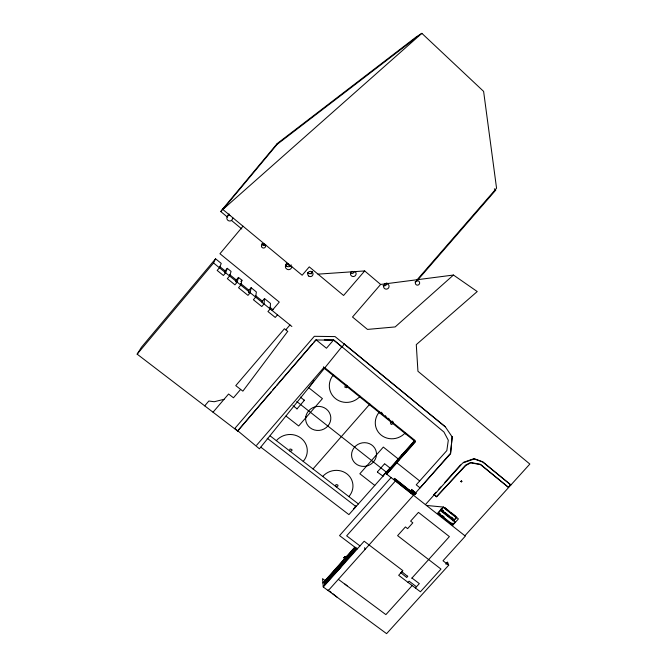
<?xml version="1.0" encoding="UTF-8"?>
<svg xmlns="http://www.w3.org/2000/svg" width="667" height="667" viewBox="0 0 667 667"><rect width="100%" height="100%" fill="white"/><g stroke="black" fill="none" stroke-linecap="round" stroke-linejoin="round"><path stroke-width="1" d="M345.298 557.078L346.798 556.495L347.048 556.987L346.348 557.062L345.948 559.238L344.039 557.804L345.114 557.737L346.24 558.579L345.773 559.413L344.322 558.321L347.115 556.837L346.632 556.37L345.298 557.078C344.505 560.047 347.624 557.145 347.065 557.203L345.389 559.279L344.039 557.804L344.839 556.987C347.04 555.611 346.89 559.521 345.389 559.279M291.729 266.6L291.721 266.992A3.185 3.143 13.5 0 1 287.327 269.418L286.026 268.409A3.185 3.143 13.5 0 1 287.377 263.607L287.944 263.465M414.382 492.196L414.582 492.713M296.698 408.796L297.14 408.863L292.98 405.736M277.48 314.832L275.254 317.442L267.951 311.531L270.185 308.913L270.477 303.418L264.507 298.566L264.024 303.919L261.789 306.545L253.402 299.758L255.636 297.123L256.37 291.954L251.117 287.694L248.949 290.253L248.466 292.813M262.156 302.926L262.339 301.117L264.507 298.566M346.348 557.062L346.39 558.387L345.623 557.812L347.04 556.628L345.047 558.863M450.533 453.768L452.184 436.902L450.533 453.768L328.231 590.654L328.156 589.895M414.791 492.621L415.666 493.455M461.581 481.174C461.464 482.716 460.405 480.515 461.897 481.324L461.622 481.599M251.117 287.694L250.225 292.738L247.991 295.381L238.536 287.727L240.779 285.076L241.954 280.248L238.469 277.414L237.185 282.166L234.942 284.826L227.33 278.656L229.573 275.996L231.09 271.419L227.289 268.334L225.654 272.811L223.403 275.488L217.175 270.443L219.426 267.767L221.252 263.423L215.558 258.796L141.412 347.29L137.152 354.152L237.61 431.024L271.402 391.512M464.907 535.751L529.848 464.057L417.942 371.269L416.283 344.639L477.23 291.546L453.452 275.037L380.624 284.442L364.682 270.935L343.58 295.481L309.263 266.875L302.143 275.238L222.853 209.488L277.122 144.372L277.247 143.53L416.116 37.01L421.869 33.35L483.608 91.387L496.556 188.219L417.15 279.723M344.039 557.804L345.831 556.853L346.615 557.437L346.34 558.146L346.265 556.962L346.965 556.62M413.815 491.988L413.365 491.246L414.666 492.621M408.279 489.945L413.415 493.83L407.912 489.962L408.146 490.645M346.615 557.437L345.831 556.853L346.557 557.695L347.123 556.695L346.632 556.37L344.856 557.237M235.759 281.924L236.301 279.998L238.469 277.414M413.523 494.555L407.27 489.453L413.682 495.006L407.379 490.037M389.903 467.917L384.826 463.898M224.429 272.745L225.113 270.919L227.289 268.334M414.399 493.863L411.856 490.687L412.139 489.978M137.152 354.152L213.548 262.998L215.558 258.796M345.948 559.238L346.265 556.962L345.072 559.046M346.273 557.487L347.065 557.203L346.632 556.37L344.839 557.02L346.115 556.853L345.589 557.545L346.265 556.962L345.89 557.27L346.406 557.729M304.227 400.075L304.486 400.425L300.35 397.082M227.472 217.117L220.81 211.597L221.986 209.847L277.247 143.53M377.48 472.194L382.95 476.071L382.841 476.613L382.474 476.121L389.928 468.209M310.088 386.076L314.19 380.198M351.201 271.861L350.8 272.419A2.826 2.793 -25.5 0 0 351.726 276.08A2.826 2.793 -25.5 0 0 355.494 275.446A2.826 2.793 -25.5 0 0 355.219 271.669L355.111 271.594M324.279 339.845L333.608 339.97L341.871 346.723L259.421 448.808L237.652 430.707M220.81 211.597L224.029 207.737L222.853 209.488L421.869 33.35L277.122 144.372M243.013 226.205L219.952 253.727L279.281 302.084L272.128 310.488M240.87 281.532L241.954 280.248M204.719 405.853L208.838 401.017L214.215 401.734L224.062 399.316M213.031 412.214L228.589 394.014L233.467 397.79L240.637 389.42M285.793 329.832L289.97 324.954M297.132 408.754L304.26 400.442M272.753 389.945L275.454 386.81M276.805 385.243L312.74 343.497M314.04 341.996L315.983 339.736L326.463 348.241L333.608 339.97L341.938 346.948L344.339 344.18M237.61 431.024L316.025 339.953L333.658 340.187M380.624 284.442L352.51 317.008L367.475 329.415L395.172 326.922L453.452 275.037M256.628 445.222L323.737 367.675M417.842 279.89L495.756 190.112L494.355 188.836M313.015 468.943L369.86 404.06L370.285 405.386M324.345 367.375L414.816 440.295L348.908 514.616L260.83 447.182M327.497 582.333L322.52 578.656L323.295 587.018L386.593 633.65L448.716 565.182L443.005 560.772L465.349 536.101L386.718 474.145L415.441 441.771L414.816 440.295M391.07 477.572L339.545 535.593L357.237 548.983M413.165 494.105L412.998 493.663M393.647 479.423L394.572 478.389L415.141 494.614M377.414 471.877L384.484 463.89M322.92 582.966L344.839 558.387M323.228 586.268L357.153 548.241M323.295 587.018L364.165 541.22L402.851 570.652L398.674 575.296L420.41 591.779L440.979 569.084L397.599 535.643L405.411 526.938L407.612 528.648L412.831 522.836L410.622 521.119L418.459 512.373L449.391 536.61L411.772 578.239M413.865 492.421L414.874 493.722L413.99 492.763M414.432 492.73L414.39 492.838M415.091 492.98C416.125 492.971 414.607 493.255 415.699 492.955M419.927 488.019L450.367 453.443M414.607 493.513L415.291 493.822M415.141 493.93L414.699 492.946M436.493 496.79L465.616 465.132L470.56 462.506L480.382 464.299L508.621 487.502L480.573 464.632L470.752 462.84L465.799 465.466L436.493 496.79L433.967 494.539L436.01 492.263M438.736 489.228L440.77 486.952M444.856 482.391L460.513 464.924M425.404 504.627L462.731 462.981L474.22 458.971L482.866 462.081L510.897 484.984L482.666 461.756L474.037 458.638L463.507 462.314M443.488 507.087L437.81 513.407L452.76 525.196L458.429 518.909L443.488 507.087L426.438 505.444M452.71 520.794L453.96 519.41M454.619 519.518L456.787 517.117M456.345 517.717L443.088 507.22L440.912 509.638L454.177 520.118L456.345 517.717L455.844 516.583L444.956 507.962M454.961 522.086L440.203 510.43L438.002 512.881L452.76 524.52L454.961 522.086L454.46 520.944L440.562 509.963M400.667 572.611L406.778 577.547L407.645 576.105M408.029 582.391L409.113 581.182L416.475 586.768M412.189 585.543L385.885 614.624L338.352 579.323M415.391 587.969L419.326 583.625L411.964 578.022M508.396 487.143L510.672 484.634M445.714 564.049L447.524 562.056L448.716 565.182M337.285 570.944L340.845 567.242M346.957 556.561L344.756 558.804M345.881 557.212L346.298 557.537L345.481 556.92L346.265 556.962M345.406 556.978L346.04 556.828M460.914 481.549L461.897 481.324M415.741 493.363L415.057 492.813M385.743 283.783L385.426 283.85A2.768 2.71 -35.1 0 0 384.175 288.169A2.768 2.71 -35.1 0 0 388.669 287.785A2.768 2.71 -35.1 0 0 386.843 283.725L386.326 283.708M415.024 281.974L415.483 281.874A2.193 2.143 -42.9 0 0 416.925 280.215M384.692 283.558L386.752 283.292M336.26 486.868L337.977 485.993L337.894 485.017L336.051 484.517L335.459 486.26M290.245 451.384L291.988 450.492L291.896 449.491L290.012 448.966L289.428 450.75M392.104 421.994L390.37 422.878L391.229 424.512L392.963 423.628L392.296 421.052M346.481 385.218L345.414 385.326L344.806 387.143L346.682 387.694L347.29 385.876M317.992 274.145L364.682 270.935M351.767 271.669L352.585 271.619L351.993 271.369M229.898 215.324L229.398 215.299A2.901 2.826 35.5 0 0 226.838 218.367A2.901 2.826 35.5 0 0 229.998 220.994A2.901 2.826 35.5 0 0 232.566 217.926L232.45 217.442M307.954 273.52L311.864 273.737M344.556 557.612L344.03 557.562L344.956 558.254M411.856 490.687L414.732 492.029L411.389 489.386L413.482 495.231M414.899 493.238L415.024 493.622M414.741 493.363L415.249 493.538M411.998 490.337L414.732 492.029M414.882 493.363L414.682 493.422M344.839 556.987L346.331 558.104M359.972 545.923L346.648 535.834L395.406 480.99L394.572 478.389M407.745 576.471L401.634 571.536M236.935 430.157L234.776 428.506L314.324 336.31L335.067 336.593L445.239 426.763L343.847 343.605M270.177 435.901L358.379 503.935M267.209 438.244L356.003 506.612L355.819 505.669M286.01 416.075L298.674 425.971L322.436 398.624L308.287 387.369M374.787 485.434L359.846 473.762L383.325 447.073L398.257 458.963L398.808 460.513M441.229 509.138L443.563 510.989M451.342 517.133L452.901 518.367M440.72 509.146L443.046 510.989M444.597 512.214L449.25 515.891M450.8 517.117L452.351 518.342M440.387 509.613L452.826 519.435M414.432 491.887L416.008 493.13M415.891 493.255L415.95 493.647M414.007 492.579L414.199 493.096M439.186 513.048L440.82 514.34M442.454 515.624L444.089 516.917M296.773 401.534L386.468 472.261L386.96 473.87M413.273 493.505L411.939 492.446L412.74 494.264M413.415 493.83L408.371 489.845L408.838 491.187M412.906 493.763L408.179 490.037L408.487 490.912M419.793 487.66L416.233 484.834L446.84 450.584L448.299 440.245L443.947 432.033L341.871 346.723M444.872 507.687L448.841 510.83M451.226 512.715L455.194 515.858M419.701 480.949L396.565 462.581L402.718 453.935L403.285 455.469M433.967 494.539L436.343 496.423M415.441 441.771L323.787 367.926L323.578 366.758M219.827 266.633L225.113 270.919M229.648 274.604L236.301 279.998M240.545 283.442L248.949 290.253M255.678 295.714L262.339 301.117M269.885 307.237L273.036 309.796M213.548 262.998L291.879 326.505M344.922 584.042L347.148 585.859M329.631 591.104L331.115 592.313M332.6 593.522L337.043 597.14M262.881 243.738L265.291 245.731M286.135 263.015L290.145 266.341M231.357 220.335L241.787 228.973M285.509 264.807A3.127 3.077 14.8 0 0 285.91 265.508L286.91 266.341M412.915 492.521L415.149 494.53M413.782 493.088L415.174 494.372M412.098 492.471L412.948 494.43M285.91 265.508L287.185 266.5A3.127 3.077 14.8 0 0 291.271 264.891M412.181 491.612L413.64 493.43M445.081 426.463L452.359 437.21M415.291 493.588L415.491 494.055M345.531 558.429L345.881 558.954M414.115 491.963L414.299 492.488M453.677 518.984L454.177 520.118M452.268 523.37L452.76 524.52M451.784 522.936L452.76 525.196M413.882 441.346L414.499 442.821M412.948 442.396L413.565 443.88M412.014 443.447L412.631 444.939M411.08 444.497L411.689 445.99M405.961 434.134L405.386 432.7A17.309 16.417 -21.8 0 1 381.14 435.084A17.309 16.417 -21.8 0 1 379.506 411.839L379.973 413.19M410.155 445.548L410.755 447.048M409.221 446.598L409.821 448.099M408.296 447.649L408.888 449.149M407.362 448.699L407.954 450.208M406.428 449.75L407.02 451.259M405.503 450.792L406.086 452.309M404.569 451.842L405.152 453.368M446.615 563.056L447.215 564.624M392.98 421.677L393.538 423.145M403.643 452.893L404.219 454.419M388.719 418.242L389.253 419.701M401.784 454.986L402.351 456.52M400.859 456.036L401.417 457.57M385.518 415.658L386.035 417.1M412.923 493.23L413.323 493.805M399.933 457.078L400.483 458.629M411.481 491.721L412.439 494.414M398.999 458.129L399.55 459.68M411.08 491.887L411.606 493.372M410.438 490.904L411.389 493.588M382.308 413.073L382.808 414.507M409.396 490.087L410.338 492.763M398.074 459.171L398.616 460.73M409.038 490.212L409.588 491.779M408.354 489.261L409.296 491.938M381.224 412.198L381.732 413.632M407.32 488.444L408.246 491.104M397.148 460.213L397.69 461.781M407.27 489.453L407.504 490.137M406.27 487.619L407.195 490.278M405.228 486.802L406.145 489.453M396.223 461.264L396.757 462.823M404.185 485.976L405.094 488.628M395.289 462.306L395.823 463.873M403.143 485.151L404.044 487.794M402.101 484.325L402.985 486.968M394.364 463.357L394.897 464.924M401.05 483.5L401.934 486.135M400.008 482.675L400.884 485.309M393.438 464.399L393.964 465.975M398.958 481.849L399.825 484.475M397.907 481.024L398.774 483.642M392.513 465.441L393.03 467.025M396.857 480.198L397.715 482.808M391.587 466.483L392.104 468.076M395.714 479.298L396.565 481.899M390.662 467.525L391.17 469.118M389.736 468.576L390.245 470.168M388.811 469.618L389.311 471.219M387.886 470.66L388.386 472.261M386.96 471.702L387.46 473.312M386.226 472.528L386.718 474.145M360.53 397.532L360.155 396.24A17.584 16.883 -15.7 0 1 335.451 398.574A17.584 16.883 -15.7 0 1 333.508 374.762L333.767 375.963M354.586 507.053L354.769 508.004M353.46 508.329L353.635 509.28M461.372 481.149L461.481 481.716M461.197 481.149L461.314 481.799M461.03 481.232L461.139 481.791M355.828 547.282L356.195 549.325M355.286 550.342L354.744 547.274L345.731 557.379L346.206 560.513M353.843 548.282L354.377 551.359M352.943 549.3L353.468 552.376M352.043 550.308L352.56 553.393M351.142 551.317L351.651 554.41M350.242 552.326L350.75 555.428M349.341 553.335L349.841 556.436M348.441 554.344L348.933 557.454M347.54 555.353L348.024 558.471M346.64 556.361L347.115 559.496M344.914 557.962L345.298 561.531M343.939 559.396L344.397 562.539M343.038 560.405L343.488 563.557M342.138 561.414L342.588 564.574M341.246 562.414L341.679 565.583M340.345 563.423L340.779 566.6M339.445 564.432L339.878 567.609M338.553 565.433L338.969 568.626M337.652 566.441L338.069 569.635M336.76 567.45L337.168 570.644M335.86 568.451L336.26 571.661M334.967 569.46L335.359 572.67M334.067 570.46L334.459 573.678M333.175 571.469L333.558 574.696M332.283 572.469L332.65 575.704M331.382 573.47L331.749 576.713M330.49 574.479L330.849 577.722M329.598 575.479L329.948 578.731M328.698 576.48L329.048 579.74M327.805 577.489L328.147 580.757M326.913 578.489L327.247 581.766M326.021 579.49L326.346 582.775M325.129 580.49L325.446 583.775M324.237 581.491L324.554 584.784M364.682 547.615L364.874 549.641M232.916 218.034A2.843 2.768 36.1 0 1 232.383 218.526M227.947 215.708A2.843 2.768 36.1 0 1 229.073 213.915M354.519 271.361A2.768 2.743 -25.5 0 1 350.517 273.17M386.918 282.975A2.71 2.66 -35.4 0 1 383.041 285.634M312.356 271.427A2.618 2.593 3.2 0 1 307.629 272.453M265.716 244.389A2.051 2.009 27.3 0 1 261.831 243.688M276.346 440.662A17.509 16.5 -7.9 0 1 301 438.144A17.509 16.5 -7.9 0 1 303.218 461.389M322.745 476.455A17.209 16.075 -13.8 0 1 346.94 473.887A17.209 16.075 -13.8 0 1 348.858 496.598M305.794 416.55L305.653 419.693A12.631 12.023 -11.1 0 0 319.293 430.398A12.631 12.023 -11.1 0 0 330.782 417.183A12.631 12.023 -11.1 0 0 317.167 406.436C311.722 407.003 306.862 411.114 305.794 416.55M376.496 454.802C376.113 460.23 371.861 464.816 366.633 466.075A12.548 11.814 -17.3 0 1 353.752 461.614A12.548 11.814 -17.3 0 1 353.552 448.441L355.678 446.006A12.548 11.814 -17.3 0 1 369.418 443.663A12.548 11.814 -17.3 0 1 376.496 454.802M287.71 331.374L242.863 391.154L235.768 385.634L284.434 328.731L287.71 331.374M417.359 280.765L416.792 280.89A2.243 2.184 -42.5 0 0 417.625 285.168L418.192 285.042A2.243 2.184 -42.5 0 0 417.359 280.765M308.654 275.996A2.676 2.643 1.9 0 0 313.006 274.437A2.676 2.643 1.9 0 0 309.463 271.486A2.676 2.643 1.9 0 0 308.654 275.996M261.572 246.69A2.093 2.051 26.3 0 0 265.132 247.332A2.093 2.051 26.3 0 0 263.865 243.972A2.093 2.051 26.3 0 0 261.572 246.69"/></g></svg>
